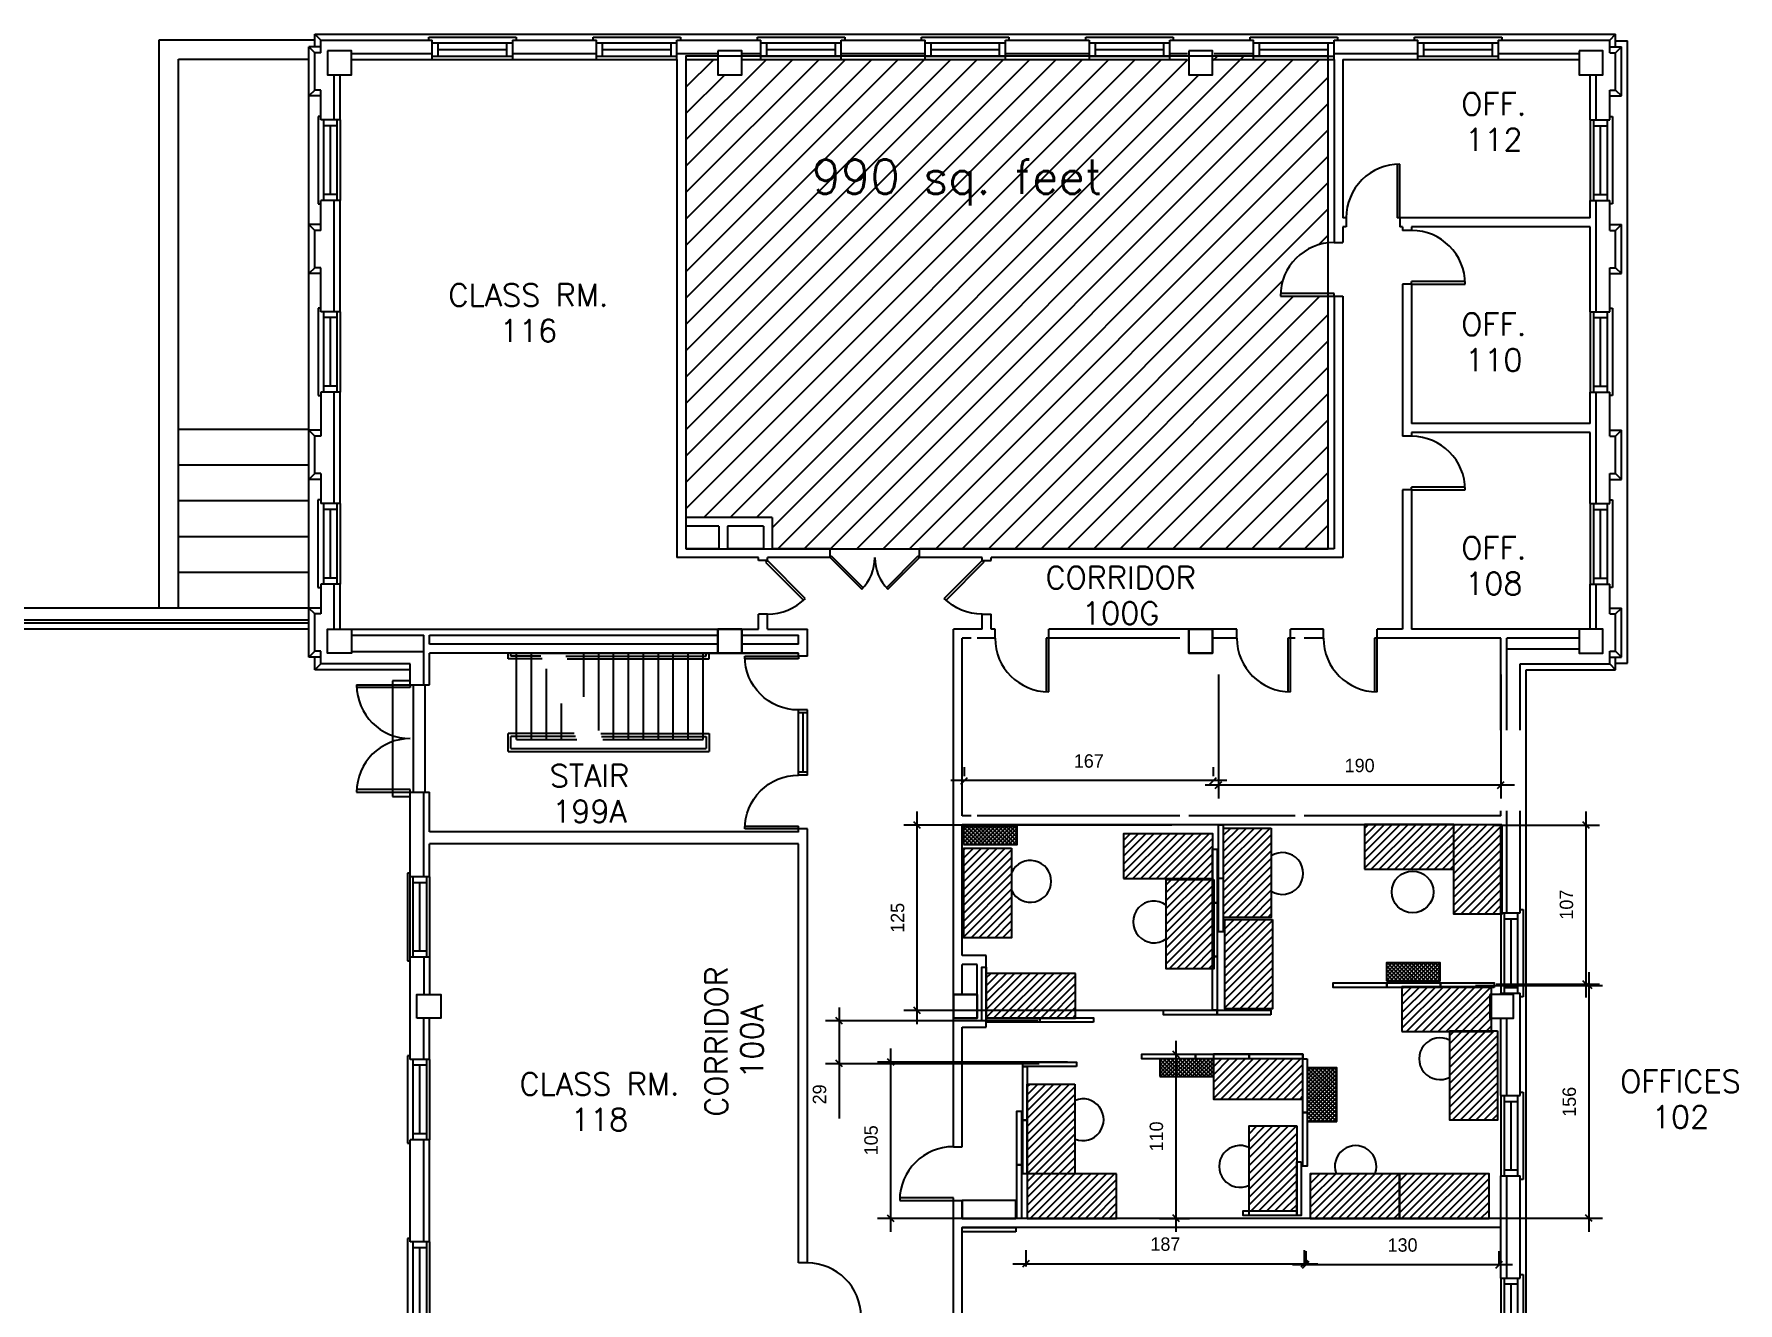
# Model space of a CAD drawing. Extents: x 375 to 2834, y 93 to 2665.
# Drawn here: x 1637 to 2780, y 1772 to 2623 of the extents above; entities that cross this region are included whole.
import ezdxf
from ezdxf.enums import TextEntityAlignment as Align

# ---------------------------------------------------------------- set-up
doc = ezdxf.new("R2010")
doc.units = 0
doc.header["$LTSCALE"] = 40
doc.header["$MEASUREMENT"] = 0
doc.layers.get('0').update_dxf_attribs({"linetype": 'CONTINUOUS'})
doc.layers.get('Defpoints').update_dxf_attribs({"linetype": 'CONTINUOUS'})
for name, color, linetype in [('A-AREA-IDEN', 3, 'CONTINUOUS'), ('A-DOOR', 7, 'CONTINUOUS'), ('A-FLOR-STRS', 7, 'CONTINUOUS'), ('A-GLAZ', 2, 'CONTINUOUS'), ('A-STRS-RAIL', 7, 'CONTINUOUS'), ('A-WALL', 7, 'CONTINUOUS'), ('S-COLS', 3, 'CONTINUOUS')]:
    doc.layers.add(name, color=color, linetype=linetype)
doc.styles.add('SIMPLEX', font='simplex', dxfattribs={"height": 23})
doc.dimstyles.get("Standard").update_dxf_attribs({"dimtxt": 0.18, "dimasz": 0.18, "dimexe": 0.18, "dimexo": 0.0625, "dimgap": 0.09, "dimtad": 0, "dimtih": 1, "dimtoh": 1, "dimdec": 4, "dimzin": 0, "dimdsep": 46, "dimtxsty": 'Standard', "dimcen": 0.09, "dimadec": 0, "dimazin": 0, "dimtfac": 1, "dimtdec": 4, "dimtofl": 0, "dimtmove": 0, "dimatfit": 3, "dimfxl": 0, "dimtolj": 1, "dimtzin": 0, "dimarcsym": 0})

# ---------------------------------------------------------------- blocks, each defined once
blk = doc.blocks.new('Q')
at = {"layer": 'A-STRS-RAIL', "style": 'SIMPLEX'}
for tag, p in [('ROOM', (2.01, 4.02)), ('NUMBER', (2.01, -15.09))]:
    blk.add_attdef(tag, text='', height=12, dxfattribs=at).set_placement(p, align=Align.CENTER)
blk = doc.blocks.new('WDO')
at = {"layer": 'A-GLAZ'}
for p, q in [((2681.4, 408.1), (2681.4, 462.1)), ((2683.6, 408.1), (2683.6, 462.1)), ((2683.6, 458.1), (2692.6, 458.1)), ((2688.1, 412.1), (2688.1, 458.1)), ((2692.6, 408.1), (2692.6, 462.1)), ((2696.3, 464.4), (2694.4, 464.4)), ((2696.3, 405.8), (2696.3, 464.4)), ((2683.6, 412.1), (2692.6, 412.1)), ((2694.4, 405.8), (2696.3, 405.8))]:
    blk.add_line(p, q, dxfattribs=at)
at = {"layer": 'A-WALL'}
for p, q in [((2681.4, 462.1), (2694.4, 462.1)), ((2681.4, 408.1), (2694.4, 408.1))]:
    blk.add_line(p, q, dxfattribs=at)
blk = doc.blocks.new('AD04A', base_point=(489.664, 570.31))
for p, q in [((488.664, 571.31), (488.664, 570.31)), ((488.713, 570.31), (488.713, 571.309)), ((490.616, 570.31), (490.616, 571.309)), ((490.664, 571.31), (490.664, 570.31)), ((488.664, 570.31), (488.713, 570.31)), ((490.664, 570.31), (490.616, 570.31))]:
    blk.add_line(p, q)
for centre, start, end in [((488.664, 570.31), 0, 90), ((490.664, 570.31), 90, 180)]:
    blk.add_arc(centre, 1, start, end)
blk = doc.blocks.new('AD05A', base_point=(203.035, 424.492))
for p, q in [((203.035, 424.492), (203.084, 424.492)), ((203.035, 424.492), (203.035, 423.492)), ((203.084, 423.493), (203.084, 424.492))]:
    blk.add_line(p, q)
blk.add_arc((203.035, 424.492), 1, 270, 0)
blk = doc.blocks.new('AD03A', base_point=(6.133, 5.024))
for p, q in [((6.133, 6.024), (6.133, 5.024)), ((6.182, 5.024), (6.182, 6.022)), ((6.133, 5.024), (6.182, 5.024))]:
    blk.add_line(p, q)
blk.add_arc((6.133, 5.024), 1, 0, 90)
blk = doc.blocks.new('AD03B', base_point=(489.664, 570.31))
for p, q in [((490.371, 571.017), (489.664, 570.31)), ((489.699, 570.276), (490.405, 570.982)), ((489.664, 570.31), (489.699, 570.276))]:
    blk.add_line(p, q)
blk.add_arc((489.664, 570.31), 1, 0, 45)
blk = doc.blocks.new('AD04B', base_point=(489.664, 570.31))
for p, q in [((489.371, 571.017), (488.664, 570.31)), ((490.664, 570.31), (489.957, 571.017)), ((488.699, 570.276), (489.405, 570.982)), ((489.924, 570.982), (490.63, 570.276)), ((488.664, 570.31), (488.699, 570.276)), ((490.63, 570.276), (490.664, 570.31))]:
    blk.add_line(p, q)
for centre, start, end in [((488.664, 570.31), 0, 45), ((490.664, 570.31), 135, 180)]:
    blk.add_arc(centre, 1, start, end)
blk = doc.blocks.new('*D9')
at = {"color": 0, "lineweight": -2}
for p, q in [((2431.9, 2193.1), (2431.9, 2109.9)), ((2621.4, 2193.1), (2621.4, 2109.9)), ((2630.4, 2118.9), (2422.9, 2118.9)), ((2429.6, 2116.7), (2434.1, 2121.2)), ((2619.1, 2116.7), (2623.6, 2121.2))]:
    blk.add_line(p, q, dxfattribs=at)
at = {"layer": 'Defpoints', "color": 0}
for p in [(2431.9, 2199.1), (2621.4, 2199.1), (2431.9, 2118.9)]:
    blk.add_point(p, dxfattribs=at)
at = {"color": 0, "insert": (2526.6, 2132), "char_height": 9, "attachment_point": 5}
blk.add_mtext('\\A1;190', dxfattribs=at)
blk = doc.blocks.new('*D10')
at = {"color": 0, "lineweight": -2}
for p, q in [((2261.3, 2124.9), (2261.3, 2130.9)), ((2428.4, 2124.9), (2428.4, 2130.9)), ((2437.4, 2121.9), (2252.3, 2121.9)), ((2259, 2119.6), (2263.5, 2124.1)), ((2426.1, 2119.6), (2430.6, 2124.1))]:
    blk.add_line(p, q, dxfattribs=at)
at = {"layer": 'Defpoints', "color": 0}
for p in [(2261.3, 2121.9), (2261.3, 2118.9), (2428.4, 2118.9)]:
    blk.add_point(p, dxfattribs=at)
at = {"color": 0, "insert": (2344.8, 2135), "char_height": 9, "attachment_point": 5}
blk.add_mtext('\\A1;167', dxfattribs=at)
blk = doc.blocks.new('*D11')
at = {"color": 0, "lineweight": -2}
for p, q in [((2302.8, 1795.9), (2302.8, 1806.8)), ((2489.6, 1795.9), (2489.6, 1806.8)), ((2293.8, 1797.8), (2498.6, 1797.8)), ((2300.5, 1795.6), (2305, 1800.1)), ((2487.3, 1795.6), (2491.8, 1800.1))]:
    blk.add_line(p, q, dxfattribs=at)
at = {"layer": 'Defpoints', "color": 0}
for p in [(2489.6, 1797.8), (2302.8, 1789.9), (2489.6, 1789.9)]:
    blk.add_point(p, dxfattribs=at)
at = {"color": 0, "insert": (2396.2, 1810.9), "char_height": 9, "attachment_point": 5}
blk.add_mtext('\\A1;187', dxfattribs=at)
blk = doc.blocks.new('*D12')
at = {"color": 0, "lineweight": -2}
for p, q in [((2481.6, 1797.2), (2629.2, 1797.2)), ((2488.3, 1794.9), (2492.8, 1799.4)), ((2490.6, 1797.3), (2490.6, 1806.2)), ((2617.9, 1794.9), (2622.4, 1799.4)), ((2620.2, 1797.3), (2620.2, 1806.2))]:
    blk.add_line(p, q, dxfattribs=at)
at = {"layer": 'Defpoints', "color": 0}
for p in [(2620.2, 1797.2), (2490.6, 1791.3), (2620.2, 1791.3)]:
    blk.add_point(p, dxfattribs=at)
at = {"color": 0, "insert": (2555.4, 1810.3), "char_height": 9, "attachment_point": 5}
blk.add_mtext('\\A1;130', dxfattribs=at)
blk = doc.blocks.new('*D13')
at = {"color": 0, "lineweight": -2}
for p, q in [((2680.5, 1993.4), (2680.5, 1819.3)), ((2604.4, 1984.4), (2689.5, 1984.4)), ((2682.7, 1982.2), (2678.2, 1986.6)), ((2682.7, 1826.1), (2678.2, 1830.6)), ((2600.5, 1828.3), (2689.5, 1828.3))]:
    blk.add_line(p, q, dxfattribs=at)
at = {"layer": 'Defpoints', "color": 0}
for p in [(2598.4, 1984.4), (2594.5, 1828.3), (2680.5, 1828.3)]:
    blk.add_point(p, dxfattribs=at)
at = {"color": 0, "insert": (2667.3, 1906.4), "char_height": 9, "attachment_point": 5, "rotation": 90}
blk.add_mtext('\\A1;156', dxfattribs=at)
blk = doc.blocks.new('*D14')
at = {"color": 0, "lineweight": -2}
for p, q in [((2680.8, 2089.8), (2676.3, 2094.3)), ((2678.5, 1976.4), (2678.5, 2101.1)), ((2616.3, 2092.1), (2687.5, 2092.1)), ((2618.3, 1985.4), (2687.5, 1985.4)), ((2680.8, 1983.1), (2676.3, 1987.6))]:
    blk.add_line(p, q, dxfattribs=at)
at = {"layer": 'Defpoints', "color": 0}
for p in [(2610.3, 2092.1), (2678.5, 2092.1), (2612.3, 1985.4)]:
    blk.add_point(p, dxfattribs=at)
at = {"color": 0, "insert": (2665.4, 2038.7), "char_height": 9, "attachment_point": 5, "rotation": 90}
blk.add_mtext('\\A1;107', dxfattribs=at)
blk = doc.blocks.new('*D15')
at = {"color": 0, "lineweight": -2}
for p, q in [((2231.9, 2089.8), (2227.4, 2094.3)), ((2229.6, 1958.6), (2229.6, 2101.1)), ((2400.6, 2092.1), (2220.6, 2092.1)), ((2399.6, 1967.6), (2220.6, 1967.6)), ((2231.9, 1965.4), (2227.4, 1969.9))]:
    blk.add_line(p, q, dxfattribs=at)
at = {"layer": 'Defpoints', "color": 0}
for p in [(2229.6, 2092.1), (2406.6, 2092.1), (2405.6, 1967.6)]:
    blk.add_point(p, dxfattribs=at)
at = {"color": 0, "insert": (2216.5, 2029.8), "char_height": 9, "attachment_point": 5, "rotation": 90}
blk.add_mtext('\\A1;125', dxfattribs=at)
blk = doc.blocks.new('*D17')
at = {"color": 0, "lineweight": -2}
for p, q in [((2177.2, 1969.7), (2177.2, 1932)), ((2310.6, 1960.7), (2168.2, 1960.7)), ((2179.5, 1958.4), (2175, 1962.9)), ((2179.5, 1929.8), (2175, 1934.3)), ((2311.6, 1932), (2168.2, 1932)), ((2177.2, 1932), (2177.2, 1895.3))]:
    blk.add_line(p, q, dxfattribs=at)
at = {"layer": 'Defpoints', "color": 0}
for p in [(2316.6, 1960.7), (2177.2, 1932), (2317.6, 1932)]:
    blk.add_point(p, dxfattribs=at)
at = {"color": 0, "insert": (2164.1, 1911.4), "char_height": 9, "attachment_point": 5, "rotation": 90}
blk.add_mtext('\\A1;29', dxfattribs=at)
blk = doc.blocks.new('*D24')
at = {"color": 0, "lineweight": -2}
for p, q in [((2330.5, 1933.1), (2202.9, 1933.1)), ((2214.1, 1930.8), (2209.6, 1935.3)), ((2211.9, 1819.2), (2211.9, 1942.1)), ((2214.1, 1825.9), (2209.6, 1830.4)), ((2290.6, 1828.2), (2202.9, 1828.2))]:
    blk.add_line(p, q, dxfattribs=at)
at = {"layer": 'Defpoints', "color": 0}
for p in [(2211.9, 1933.1), (2336.5, 1933.1), (2296.6, 1828.2)]:
    blk.add_point(p, dxfattribs=at)
at = {"color": 0, "insert": (2198.7, 1880.6), "char_height": 9, "attachment_point": 5, "rotation": 90}
blk.add_mtext('\\A1;105', dxfattribs=at)
blk = doc.blocks.new('*D25')
at = {"color": 0, "lineweight": -2}
for p, q in [((2403.3, 1947.3), (2403.3, 1819.2)), ((2386.4, 1938.3), (2412.3, 1938.3)), ((2405.6, 1936), (2401.1, 1940.5)), ((2405.6, 1826), (2401.1, 1830.5)), ((2392.2, 1828.2), (2412.3, 1828.2))]:
    blk.add_line(p, q, dxfattribs=at)
at = {"layer": 'Defpoints', "color": 0}
for p in [(2380.4, 1938.3), (2386.2, 1828.2), (2403.3, 1828.2)]:
    blk.add_point(p, dxfattribs=at)
at = {"color": 0, "insert": (2390.2, 1883.2), "char_height": 9, "attachment_point": 5, "rotation": 90}
blk.add_mtext('\\A1;110', dxfattribs=at)

msp = doc.modelspace()

# ---------------------------------------------------------------- hatches: boundary and pattern name
h = msp.add_hatch()
h.set_pattern_fill('ANSI31', color=256, scale=100, style=0)
edge = h.paths.add_edge_path()
edge.add_line((2505.4, 2446.9), (2473.4, 2446.9))
edge.add_ellipse((2509.4, 2446.9), major_axis=(25.5, 25.5), ratio=1, start_angle=51.3794, end_angle=135, ccw=False)
edge.add_line((2505.4, 2482.7), (2505.4, 2605.7))
edge.add_line((2505.4, 2605.7), (2455.4, 2605.7))
edge.add_line((2455.4, 2605.7), (2455.4, 2607.9))
edge.add_line((2455.4, 2607.9), (2427.9, 2607.9))
edge.add_line((2427.9, 2607.9), (2427.9, 2595.5))
edge.add_line((2427.9, 2595.5), (2411.9, 2595.5))
edge.add_line((2411.9, 2595.5), (2411.9, 2605.7))
edge.add_line((2411.9, 2605.7), (2399.1, 2605.7))
edge.add_line((2399.1, 2605.7), (2345.1, 2605.7))
edge.add_line((2345.1, 2605.7), (2288.9, 2605.7))
edge.add_line((2288.9, 2605.7), (2234.9, 2605.7))
edge.add_line((2234.9, 2605.7), (2178.6, 2605.7))
edge.add_line((2178.6, 2605.7), (2124.6, 2605.7))
edge.add_line((2124.6, 2605.7), (2111.9, 2605.7))
edge.add_line((2111.9, 2605.7), (2111.9, 2595.5))
edge.add_line((2111.9, 2595.5), (2095.9, 2595.5))
edge.add_line((2095.9, 2595.5), (2095.9, 2605.7))
edge.add_line((2095.9, 2605.7), (2074.4, 2605.7))
edge.add_line((2074.4, 2605.7), (2074.4, 2298.5))
edge.add_line((2074.4, 2298.5), (2132.4, 2298.5))
edge.add_line((2132.4, 2298.5), (2132.4, 2277.5))
edge.add_line((2132.4, 2277.5), (2505.4, 2277.5))
edge.add_line((2505.4, 2277.5), (2505.4, 2446.9))
h.paths.add_polyline_path([(2153.1, 2544.2), (2383.6, 2544.2), (2383.6, 2502.1), (2153.1, 2502.1)], flags=24)
h = msp.add_hatch()
h.set_pattern_fill('ANSI37', color=256, scale=15, style=0)
h.paths.add_polyline_path([(2296.8, 2091.1), (2260.8, 2091.1), (2260.8, 2079.1), (2296.8, 2079.1)])
h.paths.add_polyline_path([(2428.4, 1935.3), (2392.4, 1935.3), (2392.4, 1923.3), (2428.4, 1923.3)])
h.paths.add_polyline_path([(2511.3, 1929.3), (2491.4, 1929.3), (2491.4, 1899.3), (2491.4, 1893.3), (2511.3, 1893.3)])
h.paths.add_polyline_path([(2580.6, 1999.6), (2544.6, 1999.6), (2544.6, 1987.6), (2580.6, 1987.6)])
h = msp.add_hatch()
h.set_pattern_fill('ANSI31', color=256, scale=30, style=0)
h.paths.add_polyline_path([(2293, 2076.5), (2261, 2076.5), (2261, 2016.5), (2293, 2016.5)])
h.paths.add_polyline_path([(2335.9, 1992.6), (2275.9, 1992.6), (2275.9, 1962.8), (2311.9, 1962.8), (2335.9, 1962.8)])
h.paths.add_polyline_path([(2427.9, 2039.8), (2427.9, 2055.6), (2396.8, 2055.6), (2396.8, 1995.6), (2427.9, 1995.6), (2427.9, 2003.8)])
h.paths.add_polyline_path([(2427.9, 2075.8), (2428.1, 2075.8), (2428.1, 2086.2), (2368.1, 2086.2), (2368.1, 2056.2), (2427.9, 2056.2)])
h.paths.add_polyline_path([(2467.3, 2090.1), (2435.3, 2090.1), (2435.3, 2030.1), (2467.3, 2030.1)])
h.paths.add_polyline_path([(2468.2, 2028.8), (2436.2, 2028.8), (2436.2, 1968.8), (2468.2, 1968.8)])
h.paths.add_polyline_path([(2589.9, 2092.2), (2529.9, 2092.2), (2529.9, 2062.4), (2589.9, 2062.4)])
h.paths.add_polyline_path([(2621.4, 2092.2), (2589.9, 2092.2), (2589.9, 2062.4), (2589.9, 2032.4), (2621.4, 2032.4), (2621.4, 2033.2)])
h.paths.add_polyline_path([(2619.2, 1954), (2615, 1954), (2615, 1953.5), (2587.2, 1953.5), (2587.2, 1894), (2619.2, 1894)])
h.paths.add_polyline_path([(2613.9, 1978.5), (2615, 1978.5), (2615, 1983.2), (2580.9, 1983.2), (2555, 1983.2), (2555, 1953.5), (2587.2, 1953.5), (2587.2, 1954), (2615, 1954), (2615, 1962.5), (2613.9, 1962.5)])
h.paths.add_polyline_path([(2553.4, 1858.2), (2493.4, 1858.2), (2493.4, 1828.2), (2553.4, 1828.2)])
h.paths.add_polyline_path([(2613.4, 1858.2), (2553.4, 1858.2), (2553.4, 1828.2), (2613.4, 1828.2)])
h.paths.add_polyline_path([(2484.4, 1866.2), (2484.4, 1890.2), (2452.4, 1890.2), (2452.4, 1833.2), (2484.4, 1833.2)])
h.paths.add_polyline_path([(2488.4, 1935.3), (2452.4, 1935.3), (2428.4, 1935.3), (2428.4, 1908.3), (2488.4, 1908.3)])
h.paths.add_polyline_path([(2363.5, 1858.2), (2303.5, 1858.2), (2303.5, 1828.2), (2363.5, 1828.2)])
h.paths.add_polyline_path([(2335.5, 1918.2), (2303.5, 1918.2), (2303.5, 1894.1), (2303.5, 1858.2), (2335.5, 1858.2)])

# ---------------------------------------------------------------- linework, layer by layer
for points in [[(2074.4, 2277.5), (2505.4, 2277.5), (2505.4, 2607.9), (2074.4, 2607.9)], [(2260.8, 2079.1), (2296.8, 2079.1), (2296.8, 2091.1), (2260.8, 2091.1)], [(2368.1, 2056.2), (2428.1, 2056.2), (2428.1, 2086.2), (2368.1, 2086.2)], [(2434.9, 2092.3), (2434.9, 2056.3), (2431.9, 2056.3), (2431.9, 2092.3)], [(2467.3, 2090.1), (2467.3, 2030.1), (2435.3, 2030.1), (2435.3, 2090.1)], [(2529.9, 2062.4), (2589.9, 2062.4), (2589.9, 2092.4), (2529.9, 2092.4)], [(2621.9, 2092.4), (2621.9, 2032.4), (2589.9, 2032.4), (2589.9, 2092.4)], [(2293, 2076.5), (2293, 2016.5), (2261, 2016.5), (2261, 2076.5)], [(2430.9, 2075.8), (2430.9, 2039.8), (2427.9, 2039.8), (2427.9, 2075.8)], [(2428.8, 2055.6), (2428.8, 1995.6), (2396.8, 1995.6), (2396.8, 2055.6)], [(2434.9, 2056.5), (2434.9, 2020.5), (2431.9, 2020.5), (2431.9, 2056.5)], [(2430.9, 2039.8), (2430.9, 2003.8), (2427.9, 2003.8), (2427.9, 2039.8)], [(2468.2, 2028.8), (2468.2, 1968.8), (2436.2, 1968.8), (2436.2, 2028.8)], [(2430.9, 2003.8), (2430.9, 1967.8), (2427.9, 1967.8), (2427.9, 2003.8)], [(2275.9, 1996.7), (2275.9, 1960.7), (2272.9, 1960.7), (2272.9, 1996.7)], [(2335.9, 1992.6), (2275.9, 1992.6), (2275.9, 1962.6), (2335.9, 1962.6)], [(2544.6, 1987.6), (2580.6, 1987.6), (2580.6, 1999.6), (2544.6, 1999.6)], [(2544.9, 1983.2), (2508.9, 1983.2), (2508.9, 1986.2), (2544.9, 1986.2)], [(2580.9, 1983.2), (2544.9, 1983.2), (2544.9, 1986.2), (2580.9, 1986.2)], [(2555, 1953.5), (2615, 1953.5), (2615, 1983.5), (2555, 1983.5)], [(2616.9, 1983.2), (2580.9, 1983.2), (2580.9, 1986.2), (2616.9, 1986.2)], [(2430.9, 1964.8), (2394.9, 1964.8), (2394.9, 1967.8), (2430.9, 1967.8)], [(2466.9, 1964.8), (2430.9, 1964.8), (2430.9, 1967.8), (2466.9, 1967.8)], [(2311.9, 1959.8), (2275.9, 1959.8), (2275.9, 1962.8), (2311.9, 1962.8)], [(2347.9, 1959.8), (2311.9, 1959.8), (2311.9, 1962.8), (2347.9, 1962.8)], [(2619.2, 1954), (2619.2, 1894), (2587.2, 1894), (2587.2, 1954)], [(2336.5, 1930.1), (2300.5, 1930.1), (2300.5, 1933.1), (2336.5, 1933.1)], [(2416.4, 1935.3), (2380.4, 1935.3), (2380.4, 1938.3), (2416.4, 1938.3)], [(2392.4, 1923.3), (2428.4, 1923.3), (2428.4, 1935.3), (2392.4, 1935.3)], [(2452.4, 1935.3), (2416.4, 1935.3), (2416.4, 1938.3), (2452.4, 1938.3)], [(2488.4, 1938.3), (2428.4, 1938.3), (2428.4, 1908.3), (2488.4, 1908.3)], [(2488.4, 1935.3), (2452.4, 1935.3), (2452.4, 1938.3), (2488.4, 1938.3)], [(2491.4, 1935.3), (2491.4, 1899.3), (2488.4, 1899.3), (2488.4, 1935.3)], [(2303.5, 1930.1), (2303.5, 1894.1), (2300.5, 1894.1), (2300.5, 1930.1)], [(2511.3, 1893.3), (2511.3, 1929.3), (2491.3, 1929.3), (2491.3, 1893.3)], [(2335.5, 1918.2), (2335.5, 1858.2), (2303.5, 1858.2), (2303.5, 1918.2)], [(2299.6, 1900.2), (2299.6, 1864.2), (2296.6, 1864.2), (2296.6, 1900.2)], [(2491.4, 1899.3), (2491.4, 1863.3), (2488.4, 1863.3), (2488.4, 1899.3)], [(2303.5, 1894.1), (2303.5, 1858.1), (2300.5, 1858.1), (2300.5, 1894.1)], [(2484.4, 1890.2), (2484.4, 1830.2), (2452.4, 1830.2), (2452.4, 1890.2)], [(2299.6, 1864.2), (2299.6, 1828.2), (2296.6, 1828.2), (2296.6, 1864.2)], [(2487.4, 1866.2), (2487.4, 1830.2), (2484.4, 1830.2), (2484.4, 1866.2)], [(2363.5, 1858.2), (2303.5, 1858.2), (2303.5, 1828.2), (2363.5, 1828.2)], [(2553.4, 1858.2), (2493.4, 1858.2), (2493.4, 1828.2), (2553.4, 1828.2)], [(2553.4, 1828.2), (2613.4, 1828.2), (2613.4, 1858.2), (2553.4, 1858.2)], [(2259.9, 1828.2), (2295.9, 1828.2), (2295.9, 1840.2), (2259.9, 1840.2)], [(2484.4, 1830.2), (2448.4, 1830.2), (2448.4, 1833.2), (2484.4, 1833.2)], [(2295.9, 1819.2), (2259.9, 1819.2), (2259.9, 1822.2), (2295.9, 1822.2)]]:
    msp.add_lwpolyline(points, close=True)
msp.add_circle((2562.1, 2047.2), 14)
for centre, start, end in [((2474.7, 2059.6), 237.8729, 122.1271), ((2305.6, 2054.3), 206.4553, 153.5447), ((2388.5, 2027.1), 53.6264, 306.3736), ((2580.5, 1935.3), 61.2538, 298.7462), ((2340.8, 1894.4), 248.0264, 111.9736), ((2446.3, 1863.1), 63.8356, 296.1644), ((2523.9, 1863), 340.2028, 199.7972)]:
    msp.add_arc(centre, 14, start, end)
at = {"layer": 'A-DOOR', "color": 7}
for p, q in [((2149.9, 2125.5), (2149.9, 2169.3)), ((2155.9, 2125.5), (2155.9, 2169.3))]:
    msp.add_line(p, q, dxfattribs=at)
at = {"layer": 'A-DOOR'}
for p, q in [((2155.9, 2169.3), (2149.9, 2169.3)), ((2155.9, 2167.3), (2149.9, 2167.3)), ((2152.9, 2167.3), (2152.9, 2127.5)), ((2155.9, 2127.5), (2149.9, 2127.5)), ((2155.9, 2125.5), (2149.9, 2125.5))]:
    msp.add_line(p, q, dxfattribs=at)
at = {"layer": 'A-FLOR-STRS'}
for p, q in [((1960.8, 2149.5), (1960.8, 2207.5)), ((1970.8, 2149.5), (1970.8, 2207.5)), ((2005.9, 2178.2), (2005.9, 2207.5)), ((2015.9, 2155.6), (2015.9, 2207.5)), ((2025.9, 2149.5), (2025.9, 2207.5)), ((2035.9, 2149.5), (2035.9, 2207.5)), ((2045.9, 2149.5), (2045.9, 2207.5)), ((2055.9, 2149.5), (2055.9, 2207.5)), ((2065.9, 2149.5), (2065.9, 2207.5)), ((2075.9, 2149.5), (2075.9, 2207.5)), ((2085.9, 2149.5), (2085.9, 2207.5)), ((1980.8, 2149.5), (1980.8, 2196.8)), ((1990.8, 2149.5), (1990.8, 2173.6)), ((1960.8, 2149.5), (2001.2, 2149.5)), ((2018.6, 2149.5), (2085.9, 2149.5))]:
    msp.add_line(p, q, dxfattribs=at)
at = {"layer": 'A-GLAZ'}
for p, q in [((1827.4, 2310.2), (1827.4, 2251.5)), ((1829.4, 2310.2), (1827.4, 2310.2)), ((2694.4, 2310.2), (2696.3, 2310.2)), ((2696.3, 2310.2), (2696.3, 2251.5)), ((1831.2, 2307.8), (1831.2, 2253.8)), ((1840.2, 2303.8), (1831.2, 2303.8)), ((1835.7, 2303.8), (1835.7, 2257.8)), ((1840.2, 2307.8), (1840.2, 2253.8)), ((1842.4, 2307.8), (1842.4, 2253.8)), ((2681.4, 2307.8), (2681.4, 2253.8)), ((2683.6, 2307.8), (2683.6, 2253.8)), ((2683.6, 2303.8), (2692.6, 2303.8)), ((2688.1, 2303.8), (2688.1, 2257.8)), ((2692.6, 2307.8), (2692.6, 2253.8)), ((1840.2, 2257.8), (1831.2, 2257.8)), ((2683.6, 2257.8), (2692.6, 2257.8)), ((1827.4, 2251.5), (1829.4, 2251.5)), ((2696.3, 2251.5), (2694.4, 2251.5))]:
    msp.add_line(p, q, dxfattribs=at)
at = {"layer": 'A-STRS-RAIL'}
for p, q in [((1955, 2203.5), (1955, 2207.5)), ((1957, 2205.5), (1957, 2207.5)), ((2087.9, 2205.5), (2087.9, 2207.5)), ((2089.9, 2203.5), (2089.9, 2207.5)), ((1978, 2203.5), (1955, 2203.5)), ((1977.1, 2205.5), (1957, 2205.5)), ((1993.9, 2205.5), (2087.9, 2205.5)), ((1994.7, 2203.5), (2089.9, 2203.5)), ((1999.5, 2153.5), (1955, 2153.5)), ((1955, 2141.5), (1955, 2153.5)), ((2000.4, 2151.5), (1957, 2151.5)), ((1957, 2143.5), (1957, 2151.5)), ((2017.2, 2153.5), (2089.9, 2153.5)), ((2017.7, 2151.5), (2087.9, 2151.5)), ((2087.9, 2151.5), (2087.9, 2143.5)), ((2089.9, 2153.5), (2089.9, 2141.5)), ((1955, 2141.5), (2089.9, 2141.5)), ((1957, 2143.5), (2087.9, 2143.5))]:
    msp.add_line(p, q, dxfattribs=at)
at = {"layer": 'A-WALL'}
for p, q in [((1720.9, 2237.5), (1720.9, 2618.9)), ((1829.4, 2610.2), (1825.4, 2610.2)), ((2694.4, 2610.2), (2698.4, 2610.2)), ((2068.4, 2605.7), (2068.4, 2271.5)), ((2074.4, 2605.7), (2074.4, 2298.5)), ((2509.4, 2605.7), (2509.4, 2482.9)), ((2515.4, 2605.7), (2515.4, 2499.5)), ((1829.4, 2585.2), (1825.4, 2585.2)), ((2694.4, 2585.2), (2698.4, 2585.2)), ((2517.6, 2499.5), (2515.4, 2499.5)), ((2517.6, 2493.5), (2515.4, 2493.5)), ((2515.4, 2493.5), (2515.4, 2482.9)), ((2517.6, 2499.5), (2517.6, 2493.5)), ((2681.4, 2499.5), (2553.6, 2499.5)), ((2553.6, 2499.5), (2553.6, 2493.5)), ((2555.4, 2493.5), (2553.6, 2493.5)), ((2555.4, 2493.5), (2555.4, 2491)), ((2681.4, 2493.5), (2561.4, 2493.5)), ((2561.4, 2493.5), (2561.4, 2491)), ((1829.4, 2491), (1825.4, 2491)), ((2509.4, 2482.9), (2515.4, 2482.9)), ((2561.4, 2491), (2555.4, 2491)), ((2694.4, 2491), (2698.4, 2491)), ((1829.4, 2466), (1825.4, 2466)), ((2694.4, 2466), (2698.4, 2466)), ((2555.4, 2455), (2555.4, 2352.9)), ((2561.4, 2455), (2555.4, 2455)), ((2561.4, 2455), (2561.4, 2361.5)), ((2509.4, 2446.9), (2509.4, 2277.5)), ((2509.4, 2446.9), (2515.4, 2446.9)), ((2515.4, 2446.9), (2515.4, 2271.5)), ((1829.4, 2382.5), (1829.4, 2353)), ((2681.4, 2361.5), (2561.4, 2361.5)), ((1829.4, 2353), (1825.4, 2353)), ((2561.4, 2352.9), (2555.4, 2352.9)), ((2681.4, 2355.5), (2561.4, 2355.5)), ((2561.4, 2355.5), (2561.4, 2352.9)), ((2694.4, 2353), (2698.4, 2353)), ((1829.4, 2328), (1825.4, 2328)), ((1829.4, 2328), (1829.4, 2307.8)), ((2694.4, 2328), (2698.4, 2328)), ((2555.4, 2316.9), (2555.4, 2223.5)), ((2561.4, 2316.9), (2555.4, 2316.9)), ((2561.4, 2316.9), (2561.4, 2223.5)), ((1842.4, 2307.8), (1829.4, 2307.8)), ((2681.4, 2307.8), (2694.4, 2307.8)), ((2132.4, 2298.5), (2074.4, 2298.5)), ((2096.4, 2292.5), (2074.4, 2292.5)), ((2074.4, 2292.5), (2074.4, 2277.5)), ((2096.4, 2292.5), (2096.4, 2277.5)), ((2126.4, 2292.5), (2102.4, 2292.5)), ((2102.4, 2292.5), (2102.4, 2277.5)), ((2126.4, 2292.5), (2126.4, 2277.5)), ((2132.4, 2298.5), (2132.4, 2277.5)), ((2096.4, 2277.5), (2074.4, 2277.5)), ((2126.4, 2277.5), (2102.4, 2277.5)), ((2171.2, 2277.5), (2132.4, 2277.5)), ((2171.2, 2271.5), (2171.2, 2277.5)), ((2509.4, 2277.5), (2231.2, 2277.5)), ((2231.2, 2271.5), (2231.2, 2277.5)), ((2123.1, 2271.5), (2068.4, 2271.5)), ((2123.1, 2269.6), (2123.1, 2271.5)), ((2129.1, 2269.6), (2123.1, 2269.6)), ((2171.2, 2271.5), (2129.1, 2271.5)), ((2129.1, 2269.6), (2129.1, 2271.5)), ((2273.2, 2271.5), (2231.2, 2271.5)), ((2273.2, 2269.6), (2273.2, 2271.5)), ((2273.2, 2269.6), (2279.2, 2269.6)), ((2515.4, 2271.5), (2279.2, 2271.5)), ((2279.2, 2269.6), (2279.2, 2271.5)), ((1829.4, 2253.8), (1829.4, 2233.7)), ((1842.4, 2253.8), (1829.4, 2253.8)), ((2681.4, 2253.8), (2694.4, 2253.8)), ((1821.4, 2237.5), (1129.6, 2237.5)), ((1829.4, 2233.7), (1825.4, 2233.7)), ((2129.1, 2233.6), (2123.1, 2233.6)), ((2123.1, 2223.5), (2123.1, 2233.6)), ((2129.1, 2223.5), (2129.1, 2233.6)), ((2273.2, 2233.6), (2279.2, 2233.6)), ((2273.2, 2223.5), (2273.2, 2233.6)), ((2279.2, 2223.5), (2279.2, 2233.6)), ((2694.4, 2233.7), (2698.4, 2233.7)), ((1821.4, 2227.5), (1523.4, 2227.5)), ((1821.4, 2229.5), (1525.4, 2229.5)), ((1849.9, 2223.5), (2123.1, 2223.5)), ((1849.9, 2219.5), (1898.4, 2219.5)), ((1849.9, 2219.5), (1898.4, 2219.5)), ((1902.4, 2219.5), (2095.9, 2219.5)), ((1902.4, 2213.5), (1902.4, 2219.5)), ((2111.9, 2219.5), (2149.9, 2219.5)), ((2129.1, 2223.5), (2155.9, 2223.5)), ((2155.9, 2207.5), (2155.9, 2223.5)), ((2273.2, 2223.5), (2253.9, 2223.5)), ((2281.9, 2223.5), (2279.2, 2223.5)), ((2281.9, 2217.5), (2281.9, 2223.5)), ((2444.2, 2223.5), (2317.9, 2223.5)), ((2317.9, 2217.5), (2317.9, 2223.5)), ((2444.2, 2217.5), (2444.2, 2223.5)), ((2502.3, 2223.5), (2480.2, 2223.5)), ((2480.2, 2217.5), (2480.2, 2223.5)), ((2502.3, 2217.5), (2502.3, 2223.5)), ((2538.3, 2217.5), (2538.3, 2223.5)), ((2555.4, 2223.5), (2538.3, 2223.5)), ((2673.9, 2223.5), (2561.4, 2223.5)), ((1829.4, 2208.7), (1825.4, 2208.7)), ((1898.4, 2208.2), (1849.9, 2208.2)), ((2095.9, 2213.5), (1902.4, 2213.5)), ((2149.9, 2207.5), (1902.4, 2207.5)), ((1902.4, 2186.1), (1902.4, 2207.5)), ((2149.9, 2213.5), (2111.9, 2213.5)), ((2265.9, 2217.5), (2259.9, 2217.5)), ((2281.9, 2217.5), (2269.9, 2217.5)), ((2405.9, 2217.5), (2317.9, 2217.5)), ((2444.2, 2217.5), (2427.9, 2217.5)), ((2483.4, 2217.5), (2480.2, 2217.5)), ((2502.3, 2217.5), (2489.4, 2217.5)), ((2621.4, 2217.5), (2538.3, 2217.5)), ((2673.9, 2217.5), (2625.4, 2217.5)), ((2625.4, 2210.2), (2673.9, 2210.2)), ((2694.4, 2208.7), (2698.4, 2208.7)), ((1889.4, 2200.2), (1829.4, 2200.2)), ((2155.9, 2205.3), (2149.9, 2205.3)), ((2634.4, 2200.2), (2694.4, 2200.2)), ((1877.4, 2188.9), (1877.4, 2111.3)), ((1889.4, 2188.9), (1877.4, 2188.9)), ((1889.4, 2186.1), (1902.4, 2186.1)), ((1891.6, 2114.1), (1891.6, 2186.1)), ((1899.3, 2114.1), (1899.3, 2186.1)), ((1877.4, 2111.3), (1889.4, 2111.3)), ((1889.4, 2114.1), (1902.4, 2114.1)), ((1902.4, 2087.5), (1902.4, 2114.1)), ((2265.9, 2098.2), (2259.9, 2098.2)), ((2405.9, 2098.2), (2269.9, 2098.2)), ((2483.4, 2098.2), (2411.9, 2098.2)), ((2621.4, 2098.2), (2489.4, 2098.2)), ((2149.9, 2087.5), (1902.4, 2087.5)), ((2155.9, 2089.5), (2149.9, 2089.5)), ((2155.9, 1798.3), (2155.9, 2087.5)), ((2621.4, 2092.2), (2259.9, 2092.2)), ((2149.9, 2079.5), (1902.4, 2079.5)), ((2149.9, 1798.3), (2149.9, 2079.5)), ((2275.9, 2004.5), (2259.9, 2004.5)), ((2275.9, 1956.5), (2275.9, 2004.5)), ((2269.9, 1998.5), (2259.9, 1998.5)), ((2269.9, 1962.5), (2269.9, 1998.5)), ((2259.9, 1962.5), (2269.9, 1962.5)), ((2259.9, 1956.5), (2275.9, 1956.5)), ((2253.9, 1876.3), (2259.9, 1876.3)), ((2253.9, 1840.3), (2259.9, 1840.3)), ((2621.4, 1828.2), (2259.9, 1828.2)), ((2621.4, 1822.2), (2259.9, 1822.2)), ((2155.9, 1798.3), (2149.9, 1798.3))]:
    msp.add_line(p, q, dxfattribs=at)
at = {"layer": 'A-WALL', "color": 7}
for p, q in [((1720.9, 2618.9), (1825.4, 2618.9)), ((1829.4, 2618.7), (1904.1, 2618.7)), ((1829.4, 2610.2), (1829.4, 2618.7)), ((1958.1, 2618.7), (2014.4, 2618.7)), ((2068.4, 2618.7), (2124.6, 2618.7)), ((2178.6, 2618.7), (2234.9, 2618.7)), ((2288.9, 2618.7), (2345.1, 2618.7)), ((2399.1, 2618.7), (2455.4, 2618.7)), ((2509.4, 2618.7), (2565.6, 2618.7)), ((2619.6, 2618.7), (2694.4, 2618.7)), ((2694.4, 2610.2), (2694.4, 2618.7)), ((1825.4, 2585.2), (1825.4, 2610.2)), ((1849.9, 2609.7), (1904.1, 2609.7)), ((1958.1, 2609.7), (2014.4, 2609.7)), ((2068.4, 2609.7), (2095.9, 2609.7)), ((2111.9, 2609.7), (2124.6, 2609.7)), ((2178.6, 2609.7), (2234.9, 2609.7)), ((2288.9, 2609.7), (2345.1, 2609.7)), ((2399.1, 2609.7), (2411, 2609.7)), ((2429, 2609.7), (2455.4, 2609.7)), ((2509.4, 2609.7), (2565.6, 2609.7)), ((2619.6, 2609.7), (2673.9, 2609.7)), ((2698.4, 2585.2), (2698.4, 2610.2)), ((1849.9, 2605.7), (1904.1, 2605.7)), ((1958.1, 2605.7), (2014.4, 2605.7)), ((2074.4, 2605.7), (2095.9, 2605.7)), ((2111.9, 2605.7), (2124.6, 2605.7)), ((2178.6, 2605.7), (2234.9, 2605.7)), ((2288.9, 2605.7), (2345.1, 2605.7)), ((2399.1, 2605.7), (2411, 2605.7)), ((2429, 2605.7), (2455.4, 2605.7)), ((2515.4, 2605.7), (2565.6, 2605.7)), ((2619.6, 2605.7), (2673.9, 2605.7)), ((1829.4, 2565.1), (1829.4, 2585.2)), ((1838.4, 2565.1), (1838.4, 2594.7)), ((1842.4, 2565.1), (1842.4, 2594.7)), ((2681.4, 2565.1), (2681.4, 2595.5)), ((2685.4, 2565.1), (2685.4, 2595.5)), ((2694.4, 2565.1), (2694.4, 2585.2)), ((1829.4, 2491), (1829.4, 2511.1)), ((1838.4, 2436.5), (1838.4, 2511.1)), ((1842.4, 2436.5), (1842.4, 2511.1)), ((2681.4, 2499.5), (2681.4, 2511.1)), ((2685.4, 2436.5), (2685.4, 2511.1)), ((2694.4, 2491), (2694.4, 2511.1)), ((2681.4, 2436.5), (2681.4, 2493.5)), ((1825.4, 2466), (1825.4, 2491)), ((2698.4, 2466), (2698.4, 2491)), ((1829.4, 2436.5), (1829.4, 2466)), ((2694.4, 2436.5), (2694.4, 2466)), ((1838.4, 2307.8), (1838.4, 2382.5)), ((1842.4, 2307.8), (1842.4, 2382.5)), ((2681.4, 2361.5), (2681.4, 2382.5)), ((2685.4, 2307.8), (2685.4, 2382.5)), ((2694.4, 2353), (2694.4, 2382.5)), ((1825.4, 2328), (1825.4, 2353)), ((2681.4, 2307.8), (2681.4, 2355.5)), ((2698.4, 2328), (2698.4, 2353)), ((2694.4, 2307.8), (2694.4, 2328)), ((1838.4, 2224.2), (1838.4, 2253.8)), ((1842.4, 2224.2), (1842.4, 2253.8)), ((2681.4, 2224.2), (2681.4, 2253.8)), ((2685.4, 2224.2), (2685.4, 2253.8)), ((2694.4, 2233.7), (2694.4, 2253.8)), ((1825.4, 2208.7), (1825.4, 2233.7)), ((2698.4, 2208.7), (2698.4, 2233.7)), ((1898.4, 2186.1), (1898.4, 2219.5)), ((2149.9, 2213.5), (2149.9, 2219.5)), ((2253.9, 1876.3), (2253.9, 2223.5)), ((1829.4, 2200.2), (1829.4, 2208.7)), ((1956.3, 2207.5), (2149.9, 2207.5)), ((2149.9, 2205.3), (2149.9, 2207.5)), ((2155.9, 2205.3), (2155.9, 2207.5)), ((2259.9, 2098.2), (2259.9, 2217.5)), ((2621.4, 2155.7), (2621.4, 2217.5)), ((2625.4, 2155.7), (2625.4, 2217.5)), ((2694.4, 2200.2), (2694.4, 2208.7)), ((1889.4, 2186.1), (1889.4, 2200.2)), ((2634.4, 2155.7), (2634.4, 2200.2)), ((1889.4, 1934.9), (1889.4, 2114.1)), ((1898.4, 2057.4), (1898.4, 2114.1)), ((2621.4, 2098.2), (2621.4, 2101.7)), ((2625.4, 2033.2), (2625.4, 2101.7)), ((2634.4, 2033.2), (2634.4, 2101.7)), ((2149.9, 2087.3), (2149.9, 2089.5)), ((2155.9, 2087.3), (2155.9, 2089.5)), ((2259.9, 2004.5), (2259.9, 2092.2)), ((2621.4, 2033.2), (2621.4, 2092.2)), ((1902.4, 2057.4), (1902.4, 2079.5)), ((1898.4, 2003.4), (1898.4, 1978.5)), ((1902.4, 2003.4), (1902.4, 1978.5)), ((2259.9, 1978.5), (2259.9, 1998.5)), ((2621.4, 1978.5), (2621.4, 1979.2)), ((2625.4, 1978.5), (2625.4, 1979.2)), ((2634.4, 1910.7), (2634.4, 1979.2)), ((1898.4, 1934.9), (1898.4, 1962.5)), ((1902.4, 1934.9), (1902.4, 1962.5)), ((2259.9, 1876.3), (2259.9, 1956.5)), ((2621.4, 1910.7), (2621.4, 1962.5)), ((2625.4, 1910.7), (2625.4, 1962.5)), ((1889.4, 1812.4), (1889.4, 1880.9)), ((1898.4, 1812.4), (1898.4, 1880.9)), ((1902.4, 1812.4), (1902.4, 1880.9)), ((2621.4, 1788.2), (2621.4, 1856.7)), ((2625.4, 1788.2), (2625.4, 1856.7)), ((2634.4, 1788.2), (2634.4, 1856.7)), ((2253.9, 1539.1), (2253.9, 1840.3)), ((2259.9, 1828.2), (2259.9, 1840.3)), ((2259.9, 1733.5), (2259.9, 1822.2))]:
    msp.add_line(p, q, dxfattribs=at)
at = {"layer": 'A-WALL', "color": 4}
for p, q in [((1825.4, 2622.7), (2698.4, 2622.7)), ((1825.4, 2614.2), (1825.4, 2622.7)), ((1829.4, 2618.7), (1825.4, 2622.7)), ((2694.4, 2618.7), (2698.4, 2622.7)), ((2698.4, 2614.2), (2698.4, 2622.7)), ((1821.4, 2204.7), (1821.4, 2614.2)), ((1829.4, 2614.2), (1821.4, 2614.2)), ((1825.4, 2610.2), (1821.4, 2614.2)), ((2694.4, 2614.2), (2702.4, 2614.2)), ((2698.4, 2618.2), (2706.4, 2618.2)), ((2698.4, 2610.2), (2702.4, 2614.2)), ((2702.4, 2581.2), (2702.4, 2614.2)), ((2706.4, 2200.7), (2706.4, 2618.2)), ((1733.9, 2237.5), (1733.9, 2605.9)), ((1733.9, 2605.9), (1821.4, 2605.9)), ((1825.4, 2585.2), (1821.4, 2581.2)), ((2698.4, 2585.2), (2702.4, 2581.2)), ((1829.4, 2581.2), (1821.4, 2581.2)), ((2694.4, 2581.2), (2702.4, 2581.2)), ((1829.4, 2495), (1821.4, 2495)), ((1825.4, 2491), (1821.4, 2495)), ((2694.4, 2495), (2702.4, 2495)), ((2698.4, 2491), (2702.4, 2495)), ((2702.4, 2462), (2702.4, 2495)), ((1825.4, 2466), (1821.4, 2462)), ((1829.4, 2462), (1821.4, 2462)), ((2694.4, 2462), (2702.4, 2462)), ((2698.4, 2466), (2702.4, 2462)), ((1821.4, 2357.5), (1733.9, 2357.5)), ((1829.4, 2357), (1821.4, 2357)), ((1825.4, 2353), (1821.4, 2357)), ((2694.4, 2357), (2702.4, 2357)), ((2698.4, 2353), (2702.4, 2357)), ((2702.4, 2324), (2702.4, 2357)), ((1821.4, 2333.5), (1733.9, 2333.5)), ((1825.4, 2328), (1821.4, 2324)), ((1829.4, 2324), (1821.4, 2324)), ((2694.4, 2324), (2702.4, 2324)), ((2698.4, 2328), (2702.4, 2324)), ((1821.4, 2309.5), (1733.9, 2309.5)), ((1821.4, 2285.5), (1733.9, 2285.5)), ((1821.4, 2261.5), (1733.9, 2261.5)), ((1829.4, 2237.7), (1821.4, 2237.7)), ((1825.4, 2233.7), (1821.4, 2237.7)), ((2694.4, 2237.7), (2702.4, 2237.7)), ((2698.4, 2233.7), (2702.4, 2237.7)), ((2702.4, 2204.7), (2702.4, 2237.7)), ((1821.4, 2223.5), (1140.1, 2223.5)), ((1825.4, 2208.7), (1821.4, 2204.7)), ((2698.4, 2208.7), (2702.4, 2204.7)), ((1829.4, 2204.7), (1821.4, 2204.7)), ((1825.4, 2196.2), (1825.4, 2204.7)), ((1829.4, 2200.2), (1825.4, 2196.2)), ((1889.4, 2196.2), (1825.4, 2196.2)), ((2638.4, 2196.2), (2698.4, 2196.2)), ((2638.4, 1571.2), (2638.4, 2196.2)), ((2694.4, 2204.7), (2702.4, 2204.7)), ((2694.4, 2200.2), (2698.4, 2196.2)), ((2698.4, 2196.2), (2698.4, 2204.7)), ((2698.4, 2200.7), (2706.4, 2200.7))]:
    msp.add_line(p, q, dxfattribs=at)
at = {"layer": 'S-COLS'}
for points in [[(1833.9, 2611.5), (1833.9, 2595.5), (1849.9, 2595.5), (1849.9, 2611.5), (1833.9, 2611.5)], [(2095.9, 2611.5), (2095.9, 2595.5), (2111.9, 2595.5), (2111.9, 2611.5), (2095.9, 2611.5)], [(2411.9, 2611.5), (2411.9, 2595.5), (2427.9, 2595.5), (2427.9, 2611.5), (2411.9, 2611.5)], [(2673.9, 2611.5), (2673.9, 2595.5), (2689.9, 2595.5), (2689.9, 2611.5), (2673.9, 2611.5)], [(1849.9, 2223.5), (1849.9, 2207.5), (1833.9, 2207.5), (1833.9, 2223.5), (1849.9, 2223.5)], [(2095.9, 2223.5), (2095.9, 2207.5), (2111.9, 2207.5), (2111.9, 2223.5), (2095.9, 2223.5)], [(2095.9, 2207.5), (2095.9, 2223.5), (2111.9, 2223.5), (2111.9, 2207.5), (2095.9, 2207.5)], [(2411.9, 2223.5), (2411.9, 2207.5), (2427.9, 2207.5), (2427.9, 2223.5), (2411.9, 2223.5)], [(2411.9, 2207.5), (2411.9, 2223.5), (2427.9, 2223.5), (2427.9, 2207.5), (2411.9, 2207.5)], [(2673.9, 2223.5), (2673.9, 2207.5), (2689.9, 2207.5), (2689.9, 2223.5), (2673.9, 2223.5)], [(1893.9, 1962.5), (1893.9, 1978.5), (1909.9, 1978.5), (1909.9, 1962.5), (1893.9, 1962.5)], [(2253.9, 1978.5), (2253.9, 1962.5), (2269.9, 1962.5), (2269.9, 1978.5), (2253.9, 1978.5)], [(2253.9, 1962.5), (2253.9, 1978.5), (2269.9, 1978.5), (2269.9, 1962.5), (2253.9, 1962.5)], [(2613.9, 1978.5), (2613.9, 1962.5), (2629.9, 1962.5), (2629.9, 1978.5), (2613.9, 1978.5)]]:
    msp.add_lwpolyline(points, dxfattribs=at)

# ---------------------------------------------------------------- block references
at = {"layer": 'A-AREA-IDEN', "xscale": 1.25, "yscale": 1.25, "zscale": 1.25}
for p, values in [((2614.1, 2563.3), {'ROOM': 'OFF.', 'NUMBER': '112'}), ((1966.2, 2435.1), {'ROOM': 'CLASS RM.', 'NUMBER': '116'}), ((2614.1, 2415.5), {'ROOM': 'OFF.', 'NUMBER': '110'}), ((2614.1, 2265.5), {'ROOM': 'OFF.', 'NUMBER': '108'}), ((2363.7, 2245.6), {'ROOM': 'CORRIDOR', 'NUMBER': '100G'}), ((2007.2, 2112.6), {'ROOM': 'STAIR', 'NUMBER': '199A'}), ((2013.9, 1905.9), {'ROOM': 'CLASS RM.', 'NUMBER': '118'}), ((2739.4, 1907.6), {'ROOM': 'OFFICES', 'NUMBER': '102'})]:
    msp.add_blockref('Q', p, dxfattribs=at).add_auto_attribs(values)
at = {"layer": 'A-AREA-IDEN', "xscale": 1.25, "yscale": 1.25, "zscale": 1.25, "rotation": 90}
msp.add_blockref('Q', (2107.4, 1944.4), dxfattribs=at).add_auto_attribs({'ROOM': 'CORRIDOR', 'NUMBER': '100A'})
at = {"layer": 'A-DOOR', "zscale": 0.01}
for name, p, xscale, yscale, rotation in [('AD05A', (2553.6, 2499.5), 36, 36, 180), ('AD03A', (2509.4, 2446.9), 36, 36, 90), ('AD05A', (2561.4, 2455), 36, 36, 90), ('AD05A', (2561.4, 2316.9), 36, 36, 90), ('AD03B', (2129.1, 2269.6), 36, 36, 270), ('AD04B', (2201.2, 2271.5), 30, 30, 180), ('AD03B', (2273.2, 2269.6), -36, 36, 90.00000000000001), ('AD03A', (2317.9, 2217.5), 36, 36, 180), ('AD03A', (2480.2, 2217.5), 36, 36, 180), ('AD03A', (2538.3, 2217.5), 36, 36, 180), ('AD03A', (2149.9, 2205.3), -36, 36, 90), ('AD04A', (1889.4, 2150.1), 36, 36, 90), ('AD05A', (2149.9, 2089.5), -36, 36, 270), ('AD03A', (2253.9, 1840.3), 36, 36, 90), ('AD05A', (2155.9, 1762.3), 36, 36, 90)]:
    msp.add_blockref(name, p, dxfattribs=dict(at, xscale=xscale, yscale=yscale, rotation=rotation))
at = {"layer": 'A-GLAZ', "xscale": -1}
for p, rotation in [((1496.1, -75.7), 270), ((1606.3, -75.7), 270), ((1716.6, -75.7), 270), ((1826.8, -75.7), 270), ((1937.1, -75.7), 270), ((2047.3, -75.7), 270), ((2157.6, -75.7), 270), ((0, 2973.2), 180), ((0, 2844.6), 180), ((-60, 2441.3), 180), ((-60, 2318.8), 180), ((-60, 2196.3), 180)]:
    msp.add_blockref('WDO', p, dxfattribs=dict(at, rotation=rotation))
at = {"layer": 'A-GLAZ', "rotation": 180}
for p in [(4523.8, 2973.2), (4523.8, 2844.6), (4583.8, 2465.5), (4583.8, 2343), (4583.8, 2220.5)]:
    msp.add_blockref('WDO', p, dxfattribs=at)

# ---------------------------------------------------------------- texts
at = {"insert": (2158.8, 2538.5), "char_height": 23, "width": 286.609, "attachment_point": 1, "style": 'SIMPLEX'}
msp.add_mtext('990 sq. feet', dxfattribs=at)

# ---------------------------------------------------------------- dimensions: what is measured, and where the dimension line sits
for base, p1, p2, picture, middle in [((2431.8801, 2118.9071), (2621.3912, 2199.0699), (2431.8801, 2199.0699), '*D9', (2526.6357, 2132.0471)), ((2261.3, 2121.9), (2428.4, 2118.9), (2261.3, 2118.9), '*D10', (2344.8, 2135)), ((2489.6, 1797.8), (2302.8, 1789.9), (2489.6, 1789.9), '*D11', (2396.2, 1810.9)), ((2620.2, 1797.2), (2490.6, 1791.3), (2620.2, 1791.3), '*D12', (2555.4, 1810.3))]:
    dim = msp.add_linear_dim(base=base, p1=p1, p2=p2, dimstyle='Standard', override={"dimscale": 96, "dimtxt": 0.09375, "dimasz": 0.09375, "dimexe": 0.09375, "dimtad": 1, "dimtih": 0, "dimtoh": 0, "dimdec": 0, "dimrnd": 0.125, "dimzin": 1, "dimtsz": 0.0234, "dimdle": 0.09375})
    dim.commit()
    dim.dimension.update_dxf_attribs({"geometry": picture, "text_midpoint": middle})
for base, p1, p2, picture, middle in [((2229.6174, 2092.0589), (2405.6144, 1967.6051), (2406.6032, 2092.0589), '*D15', (2216.4774, 2029.832)), ((2678.5, 2092.1), (2612.3, 1985.4), (2610.3, 2092.1), '*D14', (2665.4, 2038.7)), ((2680.5, 1828.3), (2598.4, 1984.4), (2594.5, 1828.3), '*D13', (2667.3, 1906.4)), ((2177.2, 1932), (2316.6, 1960.7), (2317.6, 1932), '*D17', (2164.1, 1911.4)), ((2403.3, 1828.2), (2380.4, 1938.3), (2386.2, 1828.2), '*D25', (2390.2, 1883.2)), ((2211.9, 1933.1), (2296.6, 1828.2), (2336.5, 1933.1), '*D24', (2198.7, 1880.6))]:
    dim = msp.add_linear_dim(base=base, p1=p1, p2=p2, angle=90, dimstyle='Standard', override={"dimscale": 96, "dimtxt": 0.09375, "dimasz": 0.09375, "dimexe": 0.09375, "dimtad": 1, "dimtih": 0, "dimtoh": 0, "dimdec": 0, "dimrnd": 0.125, "dimzin": 1, "dimtsz": 0.0234, "dimdle": 0.09375})
    dim.commit()
    dim.dimension.update_dxf_attribs({"geometry": picture, "text_midpoint": middle})

doc.saveas('drawing.dxf')
